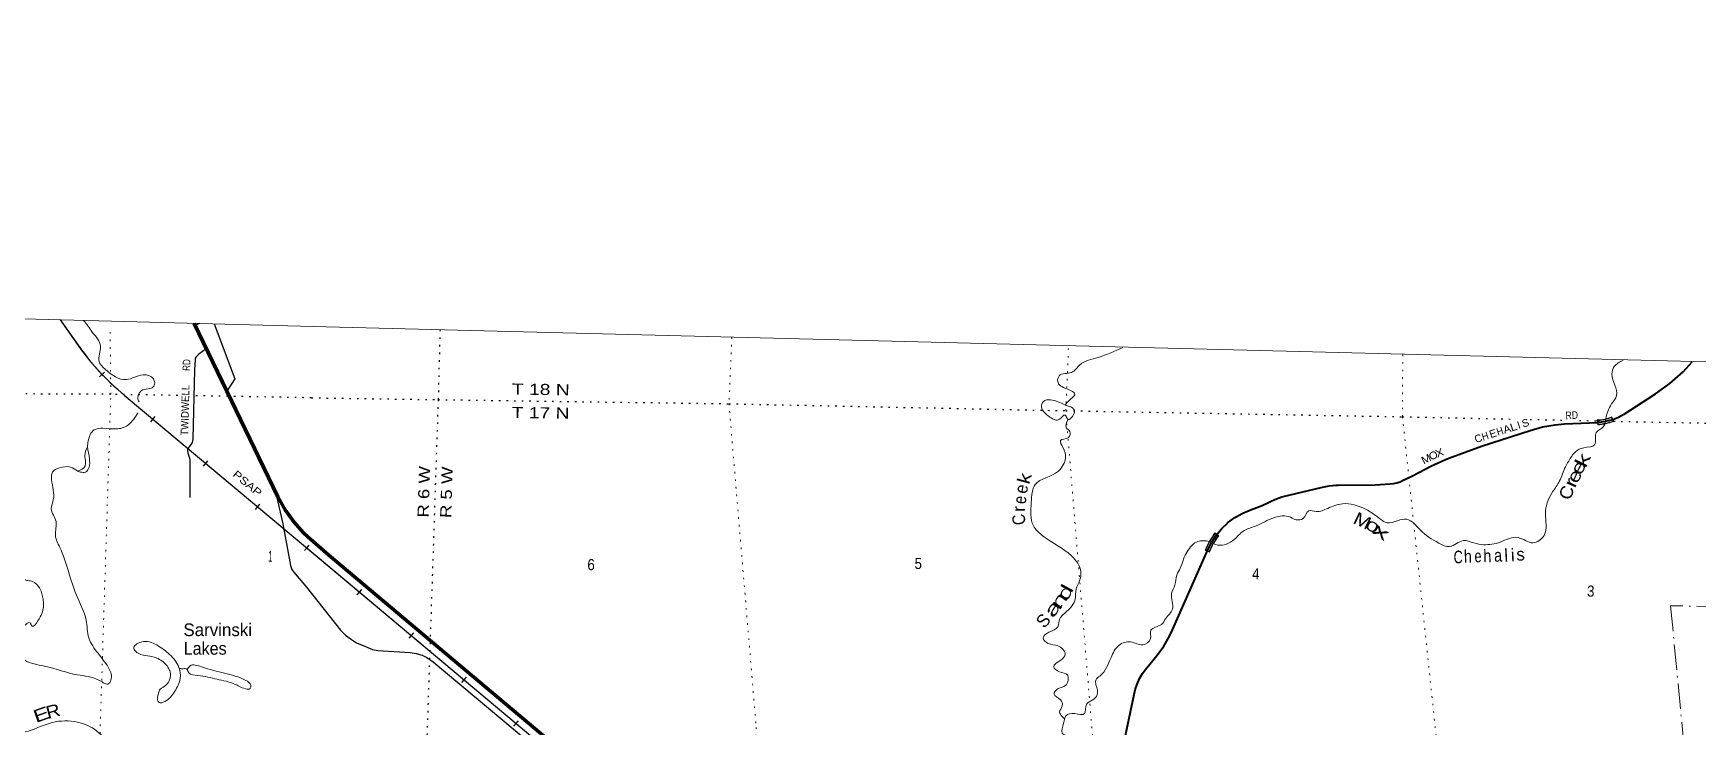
# Model space of a CAD drawing. Header units: feet. Extents: x -757852 to -501257, y -360805 to -170898.
# Drawn here: x -599646 to -573355, y -181854 to -170898 of the extents above; entities that cross this region are included whole.
import ezdxf
from ezdxf.enums import TextEntityAlignment as Align

# ---------------------------------------------------------------- set-up
doc = ezdxf.new("R2010")
doc.units = ezdxf.units.FT
doc.header["$LTSCALE"] = 80
doc.header["$PDMODE"] = 32
doc.header["$PDSIZE"] = 40
doc.linetypes.add('DOT_DASHED', pattern=[7.7, 5, -1.2, 0.3, -1.2])
doc.linetypes.add('DOTTED', pattern=[1.5, 0.3, -1.2])
for name, color, linetype, lineweight in [('20', 7, 'Continuous', 70), ('26', 7, 'Continuous', 40), ('27', 7, 'Continuous', 13), ('29', 7, 'Continuous', 25), ('34', 7, 'Continuous', 13), ('39', 7, 'Continuous', 13), ('4', 7, 'Continuous', 13), ('41', 7, 'Continuous', 13), ('44', 7, 'DOT_DASHED', 13), ('6', 7, 'DOTTED', 25), ('61', 7, 'Continuous', 13), ('7', 7, 'DOTTED', 13)]:
    doc.layers.add(name, color=color, linetype=linetype, lineweight=lineweight)
doc.layers.add('30', color=7, linetype='Continuous')

msp = doc.modelspace()

# ---------------------------------------------------------------- linework, layer by layer
at = {"layer": '20'}
for points in [[(-595309.87, -178854.35), (-595375.52, -178790.29), (-595530.47, -178615.07), (-595666.26, -178424.61), (-595781.4, -178221), (-597107.41, -175480.71)], [(-584074.58, -190009.86), (-584119.21, -189942.74), (-584890.46, -188925.91), (-585083.1, -188661.93), (-586261.76, -186780.57), (-586273.71, -186761.72), (-586575.7, -186338.49), (-586920.28, -185949.15), (-587303.67, -185597.96), (-594979.17, -179141.58), (-595309.87, -178854.35)]]:
    msp.add_lwpolyline(points, dxfattribs=at)
at = {"layer": '26'}
for points in [[(-574696.9, -176998.98), (-574671.79, -176988.89), (-574606.26, -176962.54), (-574520.03, -176916.86), (-574516.03, -176914.46), (-574021.25, -176594.21), (-573794.11, -176430.91), (-573585.28, -176244.76), (-573440.26, -176089.03)], [(-580949.82, -178814.33), (-580929.73, -178790.36), (-580871.22, -178720.57), (-580784.86, -178637.1), (-580781.9, -178634.54), (-580664.08, -178550.15), (-580538.09, -178478.53), (-580405.3, -178420.48), (-580360.03, -178404.35), (-580233.63, -178360.16), (-580112.55, -178303.01), (-580103.14, -178297.9), (-580035.53, -178263.54), (-579964.7, -178236.44), (-579922.77, -178224.26), (-579283.49, -178067.18), (-579178.98, -178046.54), (-579072.88, -178036.94), (-579034.69, -178036.21), (-578450.26, -178033.71), (-578213.19, -178018.15), (-578160.06, -178011.85), (-578107.87, -178000.04), (-578057.21, -177982.84), (-578018.25, -177965.38), (-577860.1, -177889.1), (-577570.23, -177738.27), (-577337.08, -177630.59), (-577287.07, -177611.24), (-576769.94, -177420.78), (-576003.26, -177171.28), (-575808.42, -177116.4), (-575608.91, -177082.18), (-575456.63, -177070.29), (-574935.12, -177047.25)], [(-574935.12, -177047.25), (-574812.04, -177027.54), (-574696.9, -176998.98)], [(-581101.1, -179078.95), (-581031.08, -178936.82), (-580949.82, -178814.33)], [(-582448.62, -182237.9), (-582239.53, -181269.19), (-582210.04, -181179.51), (-582171.33, -181093.41), (-582123.83, -181011.82), (-582068.07, -180935.65), (-582058.23, -180923.8), (-581892.09, -180725.36), (-581786.84, -180579.32), (-581697.42, -180423.09), (-581651.83, -180325.24), (-581113.47, -179105), (-581101.1, -179078.95)]]:
    msp.add_lwpolyline(points, dxfattribs=at)
at = {"layer": '29'}
for p, q in [((-597016.28, -175483.1), (-597091.6, -175509.35)), ((-593327.95, -180830.71), (-591583.43, -182292.38))]:
    msp.add_line(p, q, dxfattribs=at)
for points in [[(-596788.54, -175489.07), (-596461.59, -176359.55), (-596588.57, -176552.92)], [(-596915.54, -175884.72), (-597029.4, -175966.23), (-597053.9, -175987.11), (-597072.05, -176008.9), (-597086.57, -176032.51), (-597091.11, -176057.03), (-597098.37, -176213.21), (-597127.42, -177299.2), (-597130.6, -177338.71), (-597138.31, -177364.57), (-597153.29, -177390.47), (-597203.66, -177459.01), (-597207.75, -177474.92), (-597208.66, -177494.89), (-597203.66, -177524.39), (-597181.87, -177597.03), (-597175.98, -177625.65), (-597174.61, -177673.3), (-597174.61, -178116.41), (-597173.36, -178230.39)], [(-595812.37, -178166.24), (-595706.87, -178649.71), (-595584.94, -179306.41), (-595563.16, -179368.15), (-595536.43, -179405.67), (-595330.6, -179647.37)], [(-595330.6, -179647.37), (-594792.57, -180328.8), (-594715.96, -180405.43), (-594618.08, -180477.81), (-594541.48, -180528.9), (-594396.79, -180588.51), (-594286.15, -180631.08), (-594205.29, -180648.11), (-593694.61, -180682.17), (-593596.73, -180694.95), (-593503.11, -180724.75), (-593430.76, -180758.81), (-593327.95, -180830.71)]]:
    msp.add_lwpolyline(points, dxfattribs=at)
at = {"layer": '34'}
for p, q in [((-599221.17, -175426.34), (-598887.95, -175897.58)), ((-598177.43, -176642.03), (-595330.43, -179028.35)), ((-595325.73, -179027.64), (-587387.71, -185689.64))]:
    msp.add_line(p, q, dxfattribs=at)
at = {"layer": '34', "lineweight": 25}
for p, q in [((-598600.99, -176326.88), (-598521.41, -176250.05)), ((-597790.21, -177036.4), (-597719.16, -176951.63)), ((-596959.75, -177735.89), (-596888.69, -177651.12)), ((-596136.34, -178422.65), (-596065.29, -178337.88)), ((-595360.2, -179068.87), (-595314.42, -179015.86)), ((-595314.08, -179015.47), (-595288.17, -178984.6)), ((-594529.26, -179769.33), (-594458.15, -179684.61)), ((-593706.28, -180456.61), (-593635.17, -180371.89)), ((-592876.26, -181156.62), (-592805.15, -181071.89)), ((-592053.28, -181843.89), (-591982.17, -181759.17))]:
    msp.add_line(p, q, dxfattribs=at)
for points in [[(-599220.41, -175425.62), (-598887.06, -175896.93), (-598844.35, -175954.13), (-598800.56, -176010.04), (-598755.79, -176065.23), (-598710.12, -176120.26), (-598663.38, -176173.99), (-598615.9, -176226.67), (-598567.51, -176279.19), (-598518.06, -176330.41), (-598467.86, -176380.58), (-598416.44, -176430.34), (-598364.51, -176478.73), (-598311.93, -176526.64), (-598258.04, -176573.56), (-598203.65, -176619.12), (-598176.73, -176641.18), (-595314.69, -179035.5)], [(-595314.6, -179035.54), (-587387, -185688.8)]]:
    msp.add_lwpolyline(points, dxfattribs=at)
at = {"layer": '34'}
msp.add_arc((-595604.19, -173474.77), 4080.82, 216.42041, 230.90779, dxfattribs=at)
at = {"layer": '39'}
for points in [[(-598851.44, -175434.82), (-598851.16, -175435.13), (-598714.04, -175618.18), (-598583.08, -175847), (-598607.24, -176081.93), (-598509.79, -176205.86), (-598175.92, -176368.75), (-597912.41, -176294.94), (-597749.06, -176359.51), (-597739.89, -176472.48), (-597803.27, -176511.13), (-597916.51, -176532.4), (-597996.14, -176655.19), (-597975.57, -176719.21)], [(-582437.03, -175860.68), (-582826.75, -176018.45), (-583112.87, -176136.21), (-583248.38, -176257.59), (-583442.55, -176311.22), (-583464.69, -176397.14), (-583322.84, -176515.15), (-583194.46, -176608.7), (-583256.24, -176671.55), (-583318.06, -176736.41), (-583349, -176769.84)], [(-574533.51, -176061.17), (-574672.41, -176164.51), (-574711.43, -176284.19), (-574637.09, -176621.72), (-574714.6, -176754.55), (-574775.67, -176871.7), (-574808.03, -176989.24)], [(-597994.57, -176894.41), (-598013.08, -176922.52), (-598156.35, -177094.01), (-598336.88, -177149.8), (-598549.9, -177138.33), (-598685.42, -177165.07), (-598778.51, -177341.87), (-598790.84, -177430.14)], [(-583349, -176769.84), (-583576.16, -176689.98), (-583691.24, -176713.35), (-583718.74, -176770.99), (-583586.68, -176963.15), (-583436.74, -176994.9), (-583346.85, -176932.73), (-583290.24, -177002.45), (-583255.58, -176981.17), (-583206.23, -176849.67), (-583241.42, -176808.62), (-583315.15, -176782.72), (-583349, -176769.84)], [(-583300.69, -176999.16), (-583325.53, -177134.29), (-583272.56, -177187.84), (-583294.89, -177281.79), (-583420.64, -177331.03), (-583381.01, -177438.54), (-583340.8, -177606.37), (-583454.27, -177814.73), (-583819, -178027.1), (-583881.98, -178309.05), (-583848.57, -178677.76), (-583691.79, -178844.38), (-583247.09, -179154.64), (-583098.4, -179407.51), (-583119.87, -179549.73), (-583171.03, -179673.15), (-583193.56, -179859.57), (-583381.81, -180086.24), (-583432.37, -180147.73), (-583464.68, -180275.23), (-583605.39, -180362.31), (-583693.85, -180448.64), (-583619.6, -180536.88), (-583461.77, -180574.85), (-583346.35, -180706.3), (-583416.97, -180803.11), (-583528, -180909), (-583435.39, -180985.62), (-583311.98, -181034.83), (-583342.11, -181202.98), (-583457.82, -181252.46), (-583522.18, -181339.37), (-583419.77, -181426.27), (-583391.94, -181523.44), (-583434.5, -181622.94), (-583395.92, -181690.21), (-583360.63, -181727.25)], [(-574808.03, -176989.24), (-574841.66, -177111.36), (-574956.36, -177203.09), (-574983.1, -177397.46), (-575155.04, -177445.59), (-575287.2, -177510.76), (-575393.15, -177656.98), (-575458.28, -177776.04), (-575549.95, -177996.99), (-575660.4, -178163.2), (-575760.48, -178484.47), (-575782.82, -178831.73), (-575956.39, -178948.18), (-576191.49, -178864.11), (-576476.55, -178937.67), (-576732.69, -178977.74), (-576892.77, -178949.76), (-577058.68, -178913.6), (-577273.89, -179006.93), (-577445.4, -178952.54), (-577739.78, -178742.4), (-577950.82, -178576.49), (-578098.04, -178599.08), (-578261.56, -178631.33), (-578380.52, -178564.13), (-578600.08, -178418.12), (-578967.71, -178330.86), (-579198.51, -178403.71), (-579382.5, -178451.55), (-579498.83, -178442.72), (-579588.14, -178565.22), (-579699.07, -178582.65), (-579818.46, -178533.53), (-580090.52, -178567.19), (-580362.73, -178691.32), (-580537.25, -178763.51), (-580675.05, -178896.9), (-580936.31, -178983.09), (-581069.35, -178925.78)], [(-598790.84, -177430.14), (-598759.56, -177622.19), (-598764.99, -177754.93), (-598809.03, -177824.27), (-598881.74, -177834.49), (-598937.69, -177818.97), (-598872.4, -177784.4), (-598821.03, -177664.92), (-598832.73, -177572.01), (-598790.84, -177430.14)], [(-598944.85, -177815.95), (-599056.7, -177751.51), (-599230.11, -177765.21), (-599342.48, -177830.79), (-599357.6, -177949.19), (-599329.62, -178112.97), (-599329.58, -178267.99), (-599361.31, -178406.09), (-599286.15, -178613.36), (-599297.62, -178824.46), (-599228.18, -179019.5), (-598965.89, -179775.11), (-598811.02, -180169.63), (-598767.94, -180450.57), (-598623.27, -180693.83), (-598463.85, -180911.3), (-598414.21, -181093.76), (-598452.48, -181173.31), (-598602.12, -181123.19), (-598947.96, -181033.84), (-599469.64, -180895.71), (-599781.14, -180801.19), (-599900.55, -180671.31), (-599946.38, -180575.52), (-599998.86, -180459.51)], [(-581069.35, -178925.78), (-581248.38, -178925.32), (-581419.03, -179088.07), (-581478.09, -179205.27), (-581527.72, -179348.82), (-581584.58, -179458.03), (-581612.46, -179616.18), (-581665.87, -179749.59), (-581651.68, -179997.21), (-581759.74, -180147.4), (-581826.16, -180236.27), (-581991.16, -180330.81), (-581998.19, -180457.3), (-582121.17, -180558.88), (-582313, -180514.05), (-582495.08, -180565.96), (-582622.27, -180759.92), (-582800.05, -181053.18), (-582863.83, -181115.98), (-582859.63, -181192.48), (-582839.31, -181351.79), (-582921.7, -181436.25), (-583005.47, -181494.55), (-583043.24, -181646.43), (-583193.95, -181646.82), (-583335.43, -181681.62), (-583370.39, -181799.39), (-583392.15, -181953.67), (-583307.19, -182014.01), (-583256.75, -182089.61), (-583308.01, -182217.05), (-583375.19, -182338.07), (-583298.35, -182402.24), (-583026.25, -182535.45), (-582950.66, -182651.86), (-583030.7, -182722.31), (-583241.7, -182723.26), (-583319.6, -182872.16), (-583310.76, -183091.51), (-583206.82, -183198.56), (-582951.92, -183210.72), (-582790.46, -183264.87), (-582784.54, -183437.91), (-582864.63, -183594.81), (-582907.14, -183692.29), (-582830.16, -183750.44), (-582702.79, -183886.19), (-582232.65, -184309.65), (-582133.45, -184531.17), (-582106.73, -184843.43), (-582199.06, -185008.07), (-582350.49, -185038.6), (-582549.16, -185112.22), (-582613.75, -185209.18)], [(-602159.59, -180637.84), (-602062.63, -180545.69), (-601994.6, -180325.97), (-601905.47, -180068.54), (-601066.7, -179520), (-600691.81, -179435.13), (-600393.08, -179400.48), (-600272, -179387.46), (-600171.19, -179379.97), (-599845.77, -179480.88), (-599750.74, -179541.69), (-599674.58, -179553.7), (-599485.79, -179959.14), (-599571.98, -180180.41), (-599664.7, -180264.62), (-599697.54, -180211.44), (-599791.35, -180259.37), (-599944.1, -180408.48), (-600057.45, -180512.29), (-600115.36, -180573.22), (-600231.09, -180691.06), (-600462.26, -180759.66), (-600870.63, -180910.3), (-601082.68, -181096.14), (-601084.11, -181386.01), (-600936.92, -181687.72), (-600667.24, -181843.58), (-600502.28, -181845.78), (-600364.98, -181984.17), (-600103.54, -181990.84), (-599727.47, -181921.92), (-599347.67, -181786.65), (-598947.11, -181782.78), (-598640.77, -181921.46), (-598438.04, -182176.27), (-598242.76, -182720.8), (-598150.49, -182966.75), (-598210.64, -183271.23), (-598315.75, -183445.71), (-598275.6, -183605.78), (-598211.9, -183945.63), (-598076.99, -184333.6), (-597874.09, -184425.34), (-597636.24, -184723.33), (-597075.37, -185293.29), (-596736.86, -185511.3), (-596313.88, -185652.95), (-595957.89, -185817.05), (-595669.19, -186015.68), (-595502.89, -186220.86)], [(-597643.74, -181260.38), (-597499.54, -181131.19), (-597485.81, -180988.6), (-597576.71, -180845.35), (-597737.33, -180752.67), (-598011.13, -180679.25), (-598059.91, -180619.62), (-597942.54, -180515.92), (-597694.2, -180562.52), (-597492.8, -180712.61), (-597345.08, -180915.69), (-597325.46, -181091.34), (-597411.13, -181292.49), (-597568.26, -181455.58), (-597659.28, -181473.39), (-597680.56, -181362.12), (-597656.58, -181290.25), (-597643.74, -181260.38)], [(-597213.13, -180949.25), (-597167.39, -180892.04), (-596990.67, -180906.61), (-596625.03, -181008.55), (-596289.87, -181121.79), (-596211.39, -181200.29), (-596220.73, -181250.38), (-596295.29, -181254.52), (-596468.44, -181179.64), (-596742.2, -181104.21), (-597048.54, -181044.05), (-597188.33, -181002.23), (-597213.03, -180945.23)], [(-597213.13, -180949.25), (-597251.03, -180936.21), (-597279.24, -180937.5), (-597333.55, -180933.05)]]:
    msp.add_spline(points, degree=3, dxfattribs=at)
at = {"layer": '4'}
msp.add_lwpolyline([(-751809.62, -170897.83), (-720494.9, -171910.43), (-689178.81, -172879.95), (-657861.41, -173806.4), (-626542.79, -174689.77), (-595222.97, -175530.05), (-563902.02, -176327.26), (-532580.01, -177081.38), (-501256.99, -177792.41), (-505285.46, -360804.74), (-536860.21, -360087.99), (-568433.95, -359327.81), (-600006.62, -358524.19), (-631578.15, -357677.16), (-663148.48, -356786.69), (-694717.56, -355852.8), (-726285.32, -354875.48), (-757851.71, -353854.74)], close=True, dxfattribs=at)
msp.add_lwpolyline([(-751809.62, -170897.83), (-720494.9, -171910.43), (-689178.81, -172879.95), (-657861.41, -173806.4), (-626542.79, -174689.77), (-595222.97, -175530.05), (-563902.02, -176327.26), (-532580.01, -177081.38), (-501256.99, -177792.41), (-505285.46, -360804.74), (-536860.21, -360087.99), (-568433.95, -359327.81), (-600006.62, -358524.19), (-631578.15, -357677.16), (-663148.48, -356786.69), (-694717.56, -355852.8), (-726285.32, -354875.48), (-757851.71, -353854.74)], close=True, dxfattribs=at)
at = {"layer": '44'}
msp.add_lwpolyline([(-571124.09, -179970.77), (-573783.05, -179944.01), (-573532.66, -182571), (-574855.09, -182495.38), (-574943.04, -186382.9), (-576237.42, -186374.59), (-576469.36, -190292.71), (-579117.74, -190169.8), (-579165.58, -191528.97), (-577855.99, -191563.26), (-577920.97, -193007.99), (-575340.48, -193101.73), (-575180.81, -190369.18), (-572596.08, -190462.51)], dxfattribs=at)
at = {"layer": '6'}
for p, q in [((-595252.43, -176657.14), (-597138.8, -176624.35)), ((-576002.86, -176998.9), (-575495.53, -177009.58)), ((-575223.75, -177015.3), (-574938.91, -177021.3))]:
    msp.add_line(p, q, dxfattribs=at)
for points in [[(-593221.7, -175582.27), (-593250.92, -176686.25), (-593427.48, -181987.49), (-593568.6, -187319.75), (-593581, -187672.65)], [(-597363.88, -176620.44), (-598421.4, -176602.06), (-603624.83, -176580.03), (-605247.62, -176631.48)], [(-595252.43, -176657.14), (-593250.92, -176686.25), (-588657.15, -176750.61), (-583337.1, -176860.59), (-578018.71, -176956.47), (-576264.1, -176993.4)], [(-574685.32, -177026.64), (-572700.71, -177068.41), (-567429.23, -177108.88), (-563922.55, -177156.09)]]:
    msp.add_lwpolyline(points, dxfattribs=at)
at = {"layer": '61'}
for p, q in [((-574932.03, -177085.08), (-574938.14, -177010.33)), ((-574924.68, -177076.68), (-574929.52, -177017.55)), ((-574716.42, -176970.04), (-574695.36, -177025.59)), ((-574711.92, -176959.34), (-574685.34, -177029.47)), ((-580980.73, -178791.81), (-580920.11, -178835.97)), ((-580978.98, -178802.97), (-580931.29, -178837.71)), ((-581068.09, -179093.51), (-581136.72, -179063.25)), ((-581072.2, -179082.94), (-581126.19, -179059.14))]:
    msp.add_line(p, q, dxfattribs=at)
for centre, radius, start, end in [((-574999.54, -176201.67), 810.87, 274.34229, 290.77319), ((-574999.21, -176201.98), 885.87, 274.34207, 290.77297), ((-574999.54, -176201.67), 818.87, 274.90517, 290.22722), ((-574999.21, -176201.98), 877.87, 274.87016, 290.25026), ((-579851.05, -179621.53), 1401.65, 143.69676, 156.53714), ((-579851.05, -179621.53), 1393.65, 144.03089, 156.20026), ((-579851.05, -179621.53), 1334.65, 144.03547, 156.20002), ((-579851.05, -179621.53), 1326.65, 143.69681, 156.53718)]:
    msp.add_arc(centre, radius, start, end, dxfattribs=at)
msp.add_point((-574929.52, -177017.55), dxfattribs=at)
at = {"layer": '7'}
for points in [[(-598592.11, -181963.06), (-598421.4, -176602.06), (-598433.88, -175583.82)], [(-588610.06, -175701.95), (-588657.15, -176750.61), (-588226.42, -181863.42), (-588398.53, -187146.67), (-588561.6, -192472.36), (-588641.12, -194462.17)], [(-583166.22, -189419.67), (-583087.7, -187306.7), (-582914.92, -181995.31), (-583337.1, -176860.59), (-583293.92, -175838.75)], [(-578013.85, -175973.4), (-578018.71, -176956.47), (-577451.67, -182335.92), (-577687.66, -187686), (-577920.97, -193007.99), (-578167.56, -197821.54)]]:
    msp.add_lwpolyline(points, dxfattribs=at)

# ---------------------------------------------------------------- texts
at = {"layer": '27', "width": 0.85}
msp.add_text('RD', height=120, rotation=2.53, dxfattribs=at).set_placement((-575439.96, -176995.75))
at = {"layer": '27'}
for s, rotation, width, p in [('H', 18.027, 0.9, (-576695.25, -177319.96)), ('E', 18.027, 1.05, (-576571.25, -177278.08)), ('H', 18.027, 0.9, (-576460.59, -177242.39)), ('A', 18.027, 1.1, (-576349.37, -177206.83)), ('L', 18.027, 1.2, (-576245.36, -177172.75)), ('S', 17.269, 1.05, (-576058.93, -177111.15)), ('X', 22.031, 1.15, (-577411.11, -177580.48)), ('M', 26.865, 1.1, (-577616.21, -177677.51)), ('O', 26.814, 1.1, (-577504.93, -177619.94))]:
    msp.add_text(s, height=120, rotation=rotation, dxfattribs=dict(at, width=width)).set_placement(p, align=Align.CENTER)
for s, rotation, p in [('I', 18.027, (-576162.26, -177144.39)), ('C', 20.037, (-576800.76, -177354.12))]:
    msp.add_text(s, height=120, rotation=rotation, dxfattribs=at).set_placement(p, align=Align.CENTER)
at = {"layer": '30'}
for s, width, p in [('RD', 0.8, (-597168.93, -176233.14)), ('TWIDWELL', 0.95, (-597199.97, -177257.64))]:
    msp.add_text(s, height=120, rotation=88.468, dxfattribs=dict(at, width=width)).set_placement(p)
at = {"layer": '34', "width": 1.25}
msp.add_text('PSAP', height=120, rotation=320.031, dxfattribs=at).set_placement((-596507.73, -177884.33))
at = {"layer": '41'}
for s, rotation, width, p in [('e', 62.648, 1.4, (-575154.02, -177803.22)), ('k', 64.203, 1.55, (-575082.53, -177684.43)), ('k', 74.874, 1.25, (-583894.09, -177955)), ('r', 66.534, 1.45, (-575269.3, -178036.2)), ('e', 65.472, 1.3, (-575213.99, -177936.56)), ('e', 84.817, 0.85, (-583962.91, -178277.62)), ('e', 80.808, 0.95, (-583941.49, -178112.28)), ('C', 71.417, 1.1, (-575332.4, -178186.36)), ('C', 98.315, 0.9, (-583979.92, -178567.1)), ('M', 333.971, 1.2, (-578694.33, -178688.58)), ('o', 331.099, 1.45, (-578534.61, -178758.67)), ('x', 325.571, 1.95, (-578409.18, -178852.78)), ('C', 359.392, 0.75, (-577139.53, -179271.57)), ('h', 1.649, 0.85, (-576982.82, -179262.05)), ('e', 1.649, 0.75, (-576823.04, -179255.92)), ('h', 1.649, 0.85, (-576674.95, -179255.07)), ('a', 2.611, 0.85, (-576504.34, -179245.6)), ('n', 55.321, 1.75, (-583363.13, -179918.15)), ('d', 61.525, 1.65, (-583262.36, -179779.41)), ('a', 55.324, 1.75, (-583462.01, -180041.98))]:
    msp.add_text(s, height=200, rotation=rotation, dxfattribs=dict(at, width=width)).set_placement(p, align=Align.CENTER)
for s, rotation, p in [('r', 89.528, (-583979.9, -178413.64)), ('l', 2.845, (-576375.7, -179245.91)), ('i', 2.845, (-576272.36, -179240.83)), ('s', 2.845, (-576148.65, -179228.32)), ('S', 47.869, (-583618.69, -180244.05))]:
    msp.add_text(s, height=200, rotation=rotation, dxfattribs=at).set_placement(p, align=Align.CENTER)
msp.add_text('Sarvinski', height=200, dxfattribs=at).set_placement((-597275.25, -180421.94))
at = {"layer": '41', "width": 0.95}
msp.add_text('Lakes', height=200, dxfattribs=at).set_placement((-597269.61, -180715.96))
at = {"layer": '41'}
for s, rotation, width, p in [('E', 19.612, 1.4, (-599604.04, -181795.33)), ('R', 15.069, 1.15, (-599415.24, -181732.68))]:
    msp.add_text(s, height=200, rotation=rotation, dxfattribs=dict(at, width=width)).set_placement(p)
at = {"layer": '6'}
for s, rotation, width, p in [('T 18 N', 359.197, 1.3, (-592086.58, -176605.49)), ('T 17 N', 359.197, 1.3, (-592090.01, -176974.65)), ('R 6 W', 88.092, 1.25, (-593403.86, -178551.86)), ('R 5 W', 88.092, 1.25, (-593045.96, -178559.48))]:
    msp.add_text(s, height=175, rotation=rotation, dxfattribs=dict(at, width=width)).set_placement(p)
at = {"layer": '7'}
for s, rotation, width, p in [('1', 358.539, 0.45, (-595935.29, -179246.1)), ('6', 358.621, 0.9, (-590895.86, -179378.61)), ('5', 358.621, 0.9, (-585727.47, -179360.3)), ('4', 358.621, 0.9, (-580394.65, -179524.87)), ('3', 358.621, 0.9, (-575104.57, -179796.98))]:
    msp.add_text(s, height=175, rotation=rotation, dxfattribs=dict(at, width=width)).set_placement(p)

doc.saveas('drawing.dxf')
